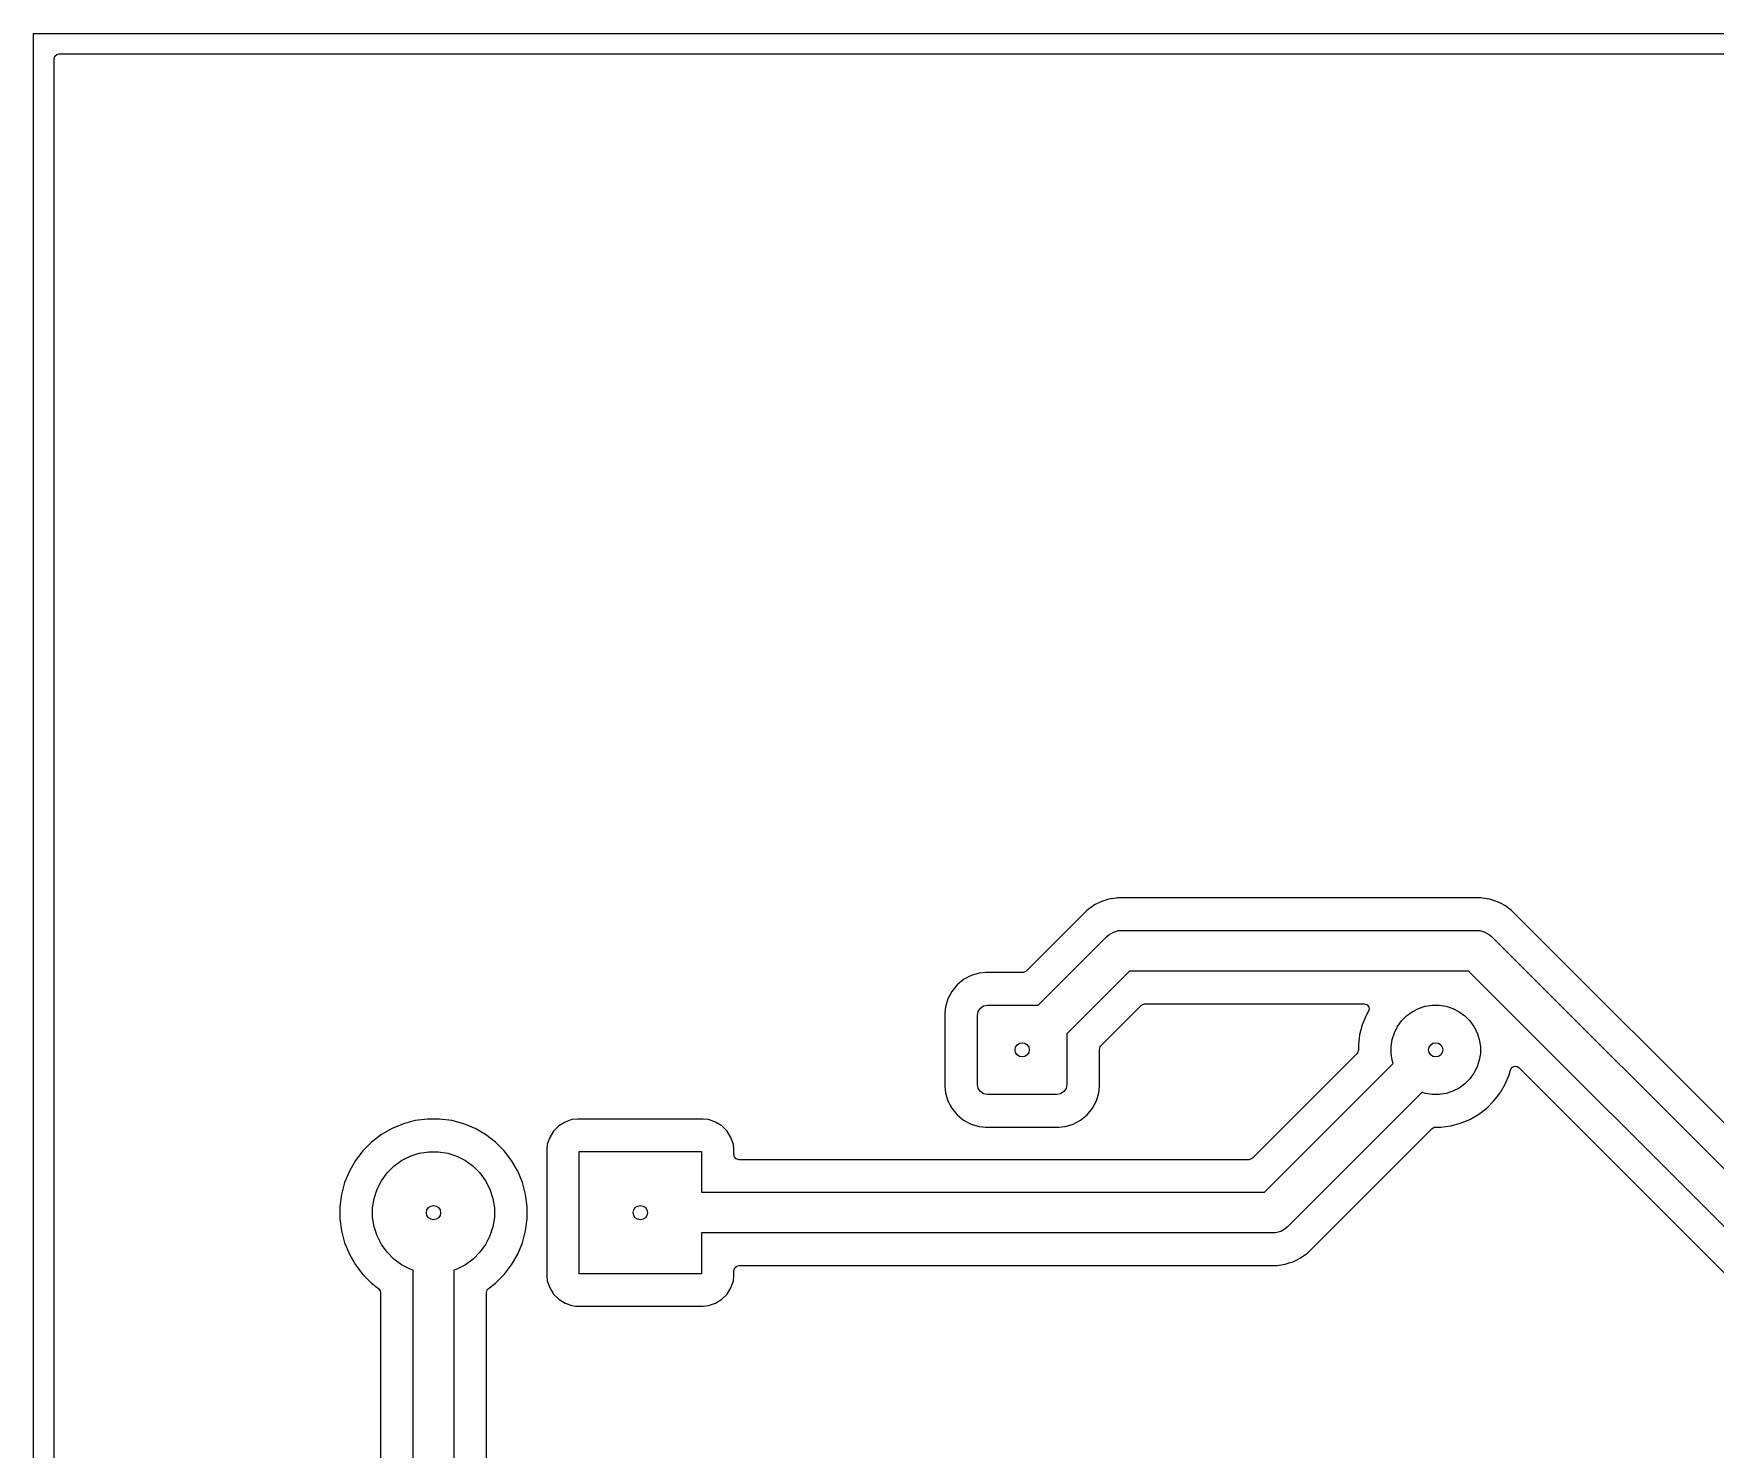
# Model space of a CAD drawing. Extents: x 20 to 124, y -124 to -20.
# Drawn here: x 20 to 61.31, y -54.79 to -20 of the extents above; entities that cross this region are included whole.
import ezdxf

# ---------------------------------------------------------------- set-up
doc = ezdxf.new("R2010")
doc.units = 0
doc.layers.add('BLACK', color=7, linetype='CONTINUOUS')
doc.layers.add('WHITE', color=7, linetype='CONTINUOUS')

msp = doc.modelspace()

# ---------------------------------------------------------------- linework, layer by layer
at = {"layer": 'BLACK', "linetype": 'CONTINUOUS'}
for p, q in [((20.5005, -20.6245), (20.520185, -20.557461)), ((20.5005, -85.810248), (20.5005, -20.6245)), ((20.520185, -20.557461), (20.572989, -20.511706)), ((20.572989, -20.511706), (20.6245, -20.5005)), ((20.6245, -20.5005), (123.3755, -20.5005)), ((46.412565, -41.268322), (46.217876, -41.331581)), ((46.590429, -41.240151), (46.412565, -41.268322)), ((46.614748, -41.2363), (46.590429, -41.240151)), ((55.562052, -41.2363), (46.614748, -41.2363)), ((55.589695, -41.240678), (55.562052, -41.2363)), ((55.764235, -41.268322), (55.589695, -41.240678)), ((55.837703, -41.292194), (55.764235, -41.268322)), ((55.861576, -41.299951), (55.837703, -41.292194)), ((55.912215, -41.316404), (55.861576, -41.299951)), ((45.869882, -41.544832), (44.381532, -43.033181)), ((45.869886, -41.544828), (45.869882, -41.544832)), ((46.02759, -41.430252), (45.869886, -41.544828)), ((46.027591, -41.430252), (46.02759, -41.430251)), ((46.02759, -41.430251), (46.02759, -41.430252)), ((46.035489, -41.424514), (46.027591, -41.430252)), ((46.03549, -41.424513), (46.035489, -41.424514)), ((46.07938, -41.402149), (46.03549, -41.424513)), ((46.217876, -41.331581), (46.07938, -41.402149)), ((55.958923, -41.331581), (55.912215, -41.316404)), ((56.050114, -41.378046), (55.958923, -41.331581)), ((56.141311, -41.424513), (56.050114, -41.378046)), ((56.306919, -41.544834), (56.141311, -41.424513)), ((56.306921, -41.544836), (56.306919, -41.544834)), ((64.301819, -49.539734), (56.306921, -41.544836)), ((46.363546, -42.183247), (46.41271, -42.140131)), ((46.41271, -42.140131), (46.412719, -42.140123)), ((46.412719, -42.140123), (46.525758, -42.07486)), ((46.525758, -42.07486), (46.651837, -42.041077)), ((46.651837, -42.041077), (46.651852, -42.041077)), ((46.651852, -42.041077), (46.7171, -42.0368)), ((46.7171, -42.0368), (55.4597, -42.0368)), ((55.4597, -42.0368), (55.524948, -42.041077)), ((55.524948, -42.041077), (55.524963, -42.041077)), ((55.524963, -42.041077), (55.651042, -42.07486)), ((55.651042, -42.07486), (55.764081, -42.140123)), ((55.764081, -42.140123), (55.764096, -42.140138)), ((55.764096, -42.140138), (55.813253, -42.183247)), ((44.676793, -43.87), (46.363546, -42.183247)), ((55.813253, -42.183247), (64.3895, -50.759493)), ((42.687489, -43.373589), (42.556217, -43.533545)), ((42.847445, -43.242317), (42.687489, -43.373589)), ((43.029942, -43.144769), (42.847445, -43.242317)), ((43.227967, -43.084699), (43.029942, -43.144769)), ((43.382295, -43.0695), (43.227967, -43.084699)), ((44.293851, -43.0695), (43.382295, -43.0695)), ((44.320209, -43.066666), (44.293851, -43.0695)), ((44.381532, -43.033181), (44.320209, -43.066666)), ((46.924207, -43.0368), (45.383899, -44.577107)), ((55.252594, -43.0368), (46.924207, -43.0368)), ((62.985794, -50.77), (55.252594, -43.0368)), ((42.458669, -43.716042), (42.398599, -43.914066)), ((42.556217, -43.533545), (42.458669, -43.716042)), ((42.398599, -43.914066), (42.3834, -44.068394)), ((42.3834, -44.068394), (42.3834, -45.871604)), ((43.1839, -44.119999), (43.20293, -44.024329)), ((43.183901, -45.82), (43.1839, -44.119999)), ((43.20293, -44.024329), (43.257123, -43.943223)), ((43.257123, -43.943223), (43.338229, -43.88903)), ((43.338229, -43.88903), (43.4339, -43.870001)), ((43.4339, -43.870001), (44.676793, -43.87)), ((46.220713, -44.87237), (47.219466, -43.873619)), ((47.219466, -43.873619), (47.280789, -43.840134)), ((47.280789, -43.840134), (47.307147, -43.8373)), ((47.307147, -43.8373), (52.688582, -43.8373)), ((52.73573, -44.127638), (52.640398, -44.357792)), ((52.688582, -43.8373), (52.755621, -43.856985)), ((52.735737, -44.127623), (52.73573, -44.127638)), ((52.795969, -44.0233), (52.735737, -44.127623)), ((52.755621, -43.856985), (52.801376, -43.909789)), ((52.81132, -43.978947), (52.795969, -44.0233)), ((52.801376, -43.909789), (52.81132, -43.978947)), ((53.607453, -44.255607), (53.729507, -44.133553)), ((53.729507, -44.133553), (53.869152, -44.032096)), ((53.869152, -44.032096), (54.022948, -43.953733)), ((54.022948, -43.953733), (54.18711, -43.900393)), ((54.18711, -43.900393), (54.357595, -43.873391)), ((54.357595, -43.873391), (54.530205, -43.873391)), ((54.530205, -43.873391), (54.70069, -43.900393)), ((54.70069, -43.900393), (54.864852, -43.953733)), ((54.864852, -43.953733), (55.018648, -44.032096)), ((55.018648, -44.032096), (55.158293, -44.133553)), ((55.158293, -44.133553), (55.280347, -44.255607)), ((45.383899, -44.577107), (45.3839, -45.820001)), ((52.575917, -44.598438), (52.543401, -44.845424)), ((52.640398, -44.357792), (52.575917, -44.598438)), ((53.374293, -44.71321), (53.427633, -44.549048)), ((53.427633, -44.549048), (53.505996, -44.395252)), ((53.505996, -44.395252), (53.607453, -44.255607)), ((55.280347, -44.255607), (55.381804, -44.395252)), ((55.381804, -44.395252), (55.460167, -44.549048)), ((55.460167, -44.549048), (55.513507, -44.71321)), ((46.184399, -44.960045), (46.204083, -44.893007)), ((46.1844, -45.871609), (46.184399, -44.960045)), ((46.204083, -44.893007), (46.220713, -44.87237)), ((52.5434, -44.979953), (52.523715, -45.046992)), ((52.543401, -44.845424), (52.5434, -44.845441)), ((52.5434, -44.845441), (52.5434, -44.979953)), ((53.347291, -44.883695), (53.374293, -44.71321)), ((53.347291, -45.056305), (53.347291, -44.883695)), ((55.513507, -44.71321), (55.540509, -44.883695)), ((55.540509, -44.883695), (55.540509, -45.056305)), ((52.507081, -45.067634), (49.941534, -47.633181)), ((50.236794, -48.47), (53.400217, -45.306575)), ((52.523715, -45.046992), (52.507081, -45.067634)), ((53.374293, -45.22679), (53.347291, -45.056305)), ((53.400217, -45.306575), (53.374293, -45.22679)), ((55.460167, -45.390952), (55.381804, -45.544748)), ((55.513507, -45.22679), (55.460167, -45.390952)), ((55.540509, -45.056305), (55.513507, -45.22679)), ((56.280259, -45.459582), (56.316621, -45.399926)), ((56.316621, -45.399926), (56.379468, -45.369396)), ((56.379468, -45.369396), (56.448844, -45.37769)), ((56.448844, -45.37769), (56.487713, -45.403998)), ((56.487713, -45.403998), (61.859058, -50.775343)), ((43.20293, -45.915671), (43.183901, -45.82)), ((45.3839, -45.820001), (45.36487, -45.915671)), ((55.158293, -45.806447), (55.018648, -45.907904)), ((55.280347, -45.684393), (55.158293, -45.806447)), ((55.381804, -45.544748), (55.280347, -45.684393)), ((56.027499, -46.028127), (56.152064, -45.812373)), ((56.152064, -45.812373), (56.247402, -45.582207)), ((56.247402, -45.582207), (56.280259, -45.459582)), ((42.3834, -45.871604), (42.398599, -46.025932)), ((42.398599, -46.025932), (42.3986, -46.025935)), ((42.3986, -46.025935), (42.458668, -46.223955)), ((42.458668, -46.223955), (42.553803, -46.401939)), ((43.257123, -45.996777), (43.20293, -45.915671)), ((43.338229, -46.05097), (43.257123, -45.996777)), ((43.433899, -46.07), (43.338229, -46.05097)), ((45.1339, -46.069999), (43.433899, -46.07)), ((45.229571, -46.05097), (45.1339, -46.069999)), ((45.310677, -45.996777), (45.229571, -46.05097)), ((45.36487, -45.915671), (45.310677, -45.996777)), ((46.011585, -46.406451), (46.109132, -46.223955)), ((46.109132, -46.223955), (46.1692, -46.025935)), ((46.1692, -46.025935), (46.1844, -45.871609)), ((54.107324, -46.013682), (50.797453, -49.323553)), ((54.18711, -46.039607), (54.107324, -46.013682)), ((54.357595, -46.066609), (54.18711, -46.039607)), ((54.530205, -46.066609), (54.357595, -46.066609)), ((54.70069, -46.039607), (54.530205, -46.066609)), ((54.864852, -45.986267), (54.70069, -46.039607)), ((55.018648, -45.907904), (54.864852, -45.986267)), ((55.699676, -46.401938), (55.875838, -46.225776)), ((55.875838, -46.225776), (56.027499, -46.028127)), ((29.673106, -46.669501), (29.374133, -46.708861)), ((29.673111, -46.6695), (29.673106, -46.669501)), ((29.673117, -46.6695), (29.673111, -46.6695)), ((29.974683, -46.6695), (29.673117, -46.6695)), ((29.974688, -46.6695), (29.974683, -46.6695)), ((29.974693, -46.669501), (29.974688, -46.6695)), ((30.273666, -46.708861), (29.974693, -46.669501)), ((33.224645, -46.684631), (33.054376, -46.744211)), ((33.22465, -46.68463), (33.224645, -46.684631)), ((33.358939, -46.6695), (33.22465, -46.68463)), ((33.358946, -46.6695), (33.358939, -46.6695)), ((36.448854, -46.6695), (33.358946, -46.6695)), ((36.44886, -46.6695), (36.448854, -46.6695)), ((36.583149, -46.68463), (36.44886, -46.6695)), ((36.583154, -46.684631), (36.583149, -46.68463)), ((36.753423, -46.744211), (36.583154, -46.684631)), ((42.553803, -46.401939), (42.556217, -46.406454)), ((42.556217, -46.406454), (42.687489, -46.56641)), ((42.687489, -46.56641), (42.847445, -46.697682)), ((45.720351, -46.697685), (45.88031, -46.56641)), ((45.88031, -46.56641), (46.011585, -46.406451)), ((55.056107, -46.773502), (55.286273, -46.678164)), ((55.286273, -46.678164), (55.502027, -46.553599)), ((55.502027, -46.553599), (55.699676, -46.401938)), ((28.543068, -47.053099), (28.303821, -47.236679)), ((28.804228, -46.902318), (28.543068, -47.053099)), ((28.804238, -46.902314), (28.804228, -46.902318)), ((29.082839, -46.786913), (28.804238, -46.902314)), ((29.374133, -46.708861), (29.082839, -46.786913)), ((30.56496, -46.786913), (30.273666, -46.708861)), ((30.843561, -46.902314), (30.56496, -46.786913)), ((30.843571, -46.902318), (30.843561, -46.902314)), ((31.104731, -47.053099), (30.843571, -46.902318)), ((31.343978, -47.236679), (31.104731, -47.053099)), ((32.774084, -46.967737), (32.678111, -47.120476)), ((32.901637, -46.840184), (32.774084, -46.967737)), ((33.054376, -46.744211), (32.901637, -46.840184)), ((36.902658, -46.837982), (36.753423, -46.744211)), ((36.906162, -46.840184), (36.902658, -46.837982)), ((37.033716, -46.967738), (36.906162, -46.840184)), ((37.129689, -47.120478), (37.033716, -46.967738)), ((42.847445, -46.697682), (42.847449, -46.697685)), ((42.847449, -46.697685), (43.029945, -46.795232)), ((43.029945, -46.795232), (43.227965, -46.8553)), ((43.227965, -46.8553), (43.227964, -46.8553)), ((43.227964, -46.8553), (43.238868, -46.856373)), ((43.238868, -46.856373), (43.382291, -46.8705)), ((43.382291, -46.8705), (45.185508, -46.870499)), ((45.185508, -46.870499), (45.339835, -46.8553)), ((45.339835, -46.8553), (45.537855, -46.795232)), ((45.537855, -46.795232), (45.720351, -46.697685)), ((51.291119, -49.961966), (54.346266, -46.906819)), ((54.346266, -46.906819), (54.407589, -46.873334)), ((54.407589, -46.873334), (54.433947, -46.8705)), ((54.433947, -46.8705), (54.568458, -46.8705)), ((54.568458, -46.8705), (54.568465, -46.8705)), ((54.568465, -46.8705), (54.815465, -46.837982)), ((54.815465, -46.837982), (55.056107, -46.773502)), ((28.090579, -47.449921), (27.906999, -47.689168)), ((28.090585, -47.449914), (28.090579, -47.449921)), ((28.303814, -47.236685), (28.090585, -47.449914)), ((28.303821, -47.236679), (28.303814, -47.236685)), ((29.473732, -47.511445), (29.706211, -47.474624)), ((29.706211, -47.474624), (29.941589, -47.474624)), ((29.941589, -47.474624), (30.174068, -47.511445)), ((31.343985, -47.236685), (31.343978, -47.236679)), ((31.557214, -47.449914), (31.343985, -47.236685)), ((31.55722, -47.449921), (31.557214, -47.449914)), ((31.7408, -47.689168), (31.55722, -47.449921)), ((32.61853, -47.29075), (32.6034, -47.425039)), ((32.6034, -47.425039), (32.6034, -50.51496)), ((32.618531, -47.290745), (32.61853, -47.29075)), ((32.678111, -47.120476), (32.618531, -47.290745)), ((33.4039, -50.47), (33.4039, -47.47)), ((33.4039, -47.47), (36.4039, -47.47)), ((36.4039, -47.47), (36.4039, -48.47)), ((37.189268, -47.290745), (37.129689, -47.120478)), ((37.189269, -47.29075), (37.189268, -47.290745)), ((37.204399, -47.425039), (37.189269, -47.29075)), ((37.2044, -47.425043), (37.204399, -47.425039)), ((37.2044, -47.5455), (37.2044, -47.425043)), ((27.906999, -47.689168), (27.756218, -47.950328)), ((28.683291, -47.995828), (28.849728, -47.829391)), ((28.849728, -47.829391), (29.040152, -47.69104)), ((29.040152, -47.69104), (29.249875, -47.584181)), ((29.249875, -47.584181), (29.473732, -47.511445)), ((30.174068, -47.511445), (30.397925, -47.584181)), ((30.397925, -47.584181), (30.607648, -47.69104)), ((30.607648, -47.69104), (30.798072, -47.829391)), ((30.798072, -47.829391), (30.964509, -47.995828)), ((31.891581, -47.950328), (31.7408, -47.689168)), ((37.215606, -47.597011), (37.2044, -47.5455)), ((37.261361, -47.649815), (37.215606, -47.597011)), ((37.3284, -47.6695), (37.261361, -47.649815)), ((49.853853, -47.6695), (37.3284, -47.6695)), ((49.880211, -47.666666), (49.853853, -47.6695)), ((49.941534, -47.633181), (49.880211, -47.666666)), ((27.640813, -48.228939), (27.562761, -48.520233)), ((27.756214, -47.950338), (27.640813, -48.228939)), ((27.756218, -47.950328), (27.756214, -47.950338)), ((28.438081, -48.395975), (28.54494, -48.186252)), ((28.54494, -48.186252), (28.683291, -47.995828)), ((30.964509, -47.995828), (31.10286, -48.186252)), ((31.10286, -48.186252), (31.209719, -48.395975)), ((31.891585, -47.950338), (31.891581, -47.950328)), ((32.006092, -48.226782), (31.891585, -47.950338)), ((32.006987, -48.228942), (32.006092, -48.226782)), ((32.085038, -48.520232), (32.006987, -48.228942)), ((27.562761, -48.520233), (27.523401, -48.819206)), ((28.328524, -48.852311), (28.365345, -48.619832)), ((28.365345, -48.619832), (28.438081, -48.395975)), ((31.209719, -48.395975), (31.282455, -48.619832)), ((31.282455, -48.619832), (31.319276, -48.852311)), ((32.1244, -48.819217), (32.085038, -48.520232)), ((36.4039, -48.47), (50.236794, -48.47)), ((27.523401, -48.819206), (27.5234, -48.819223)), ((27.5234, -48.819223), (27.5234, -49.120776)), ((27.5234, -49.120776), (27.523401, -49.120793)), ((27.523401, -49.120793), (27.562761, -49.419766)), ((28.328524, -49.087689), (28.328524, -48.852311)), ((28.365345, -49.320168), (28.328524, -49.087689)), ((31.319276, -49.087689), (31.282455, -49.320168)), ((31.319276, -48.852311), (31.319276, -49.087689)), ((32.085038, -49.419768), (32.1244, -49.120783)), ((32.1244, -49.120783), (32.1244, -48.819217)), ((27.562761, -49.419766), (27.640813, -49.71106)), ((28.438081, -49.544025), (28.365345, -49.320168)), ((28.54494, -49.753748), (28.438081, -49.544025)), ((31.209719, -49.544025), (31.10286, -49.753748)), ((31.282455, -49.320168), (31.209719, -49.544025)), ((32.006987, -49.711058), (32.085038, -49.419768)), ((50.4439, -49.47), (36.4039, -49.47)), ((36.4039, -49.47), (36.4039, -50.47)), ((50.509148, -49.465723), (50.4439, -49.47)), ((50.509163, -49.465723), (50.509148, -49.465723)), ((50.635242, -49.43194), (50.509163, -49.465723)), ((50.748281, -49.366677), (50.635242, -49.43194)), ((50.748296, -49.366661), (50.748281, -49.366677)), ((50.797453, -49.323553), (50.748296, -49.366661)), ((27.640813, -49.71106), (27.756214, -49.989661)), ((27.756214, -49.989661), (27.756218, -49.989671)), ((27.756218, -49.989671), (27.906999, -50.250831)), ((28.683291, -49.944172), (28.54494, -49.753748)), ((28.849728, -50.110609), (28.683291, -49.944172)), ((30.964509, -49.944172), (30.798072, -50.110609)), ((31.10286, -49.753748), (30.964509, -49.944172)), ((31.7408, -50.250832), (31.891583, -49.989668)), ((31.891583, -49.989668), (32.006987, -49.711058)), ((51.125511, -50.082287), (51.291119, -49.961966)), ((27.906999, -50.250831), (28.090579, -50.490078)), ((29.040152, -50.24896), (28.849728, -50.110609)), ((29.249875, -50.355819), (29.040152, -50.24896)), ((29.3239, -50.379871), (29.249875, -50.355819)), ((29.3239, -62.0922), (29.3239, -50.379871)), ((30.397925, -50.355819), (30.3239, -50.379871)), ((30.3239, -50.379871), (30.3239, -61.885093)), ((30.607648, -50.24896), (30.397925, -50.355819)), ((30.798072, -50.110609), (30.607648, -50.24896)), ((31.557219, -50.49008), (31.7408, -50.250832)), ((37.2044, -50.3945), (37.224085, -50.327461)), ((37.2044, -50.514954), (37.2044, -50.3945)), ((37.224085, -50.327461), (37.276889, -50.281706)), ((37.276889, -50.281706), (37.3284, -50.2705)), ((37.3284, -50.2705), (50.546251, -50.2705)), ((50.546251, -50.2705), (50.546252, -50.2705)), ((50.546252, -50.2705), (50.748435, -50.238477)), ((50.748435, -50.238477), (50.872631, -50.198123)), ((50.872631, -50.198123), (50.943119, -50.17522)), ((50.943119, -50.17522), (51.034314, -50.128753)), ((51.034314, -50.128753), (51.125511, -50.082287)), ((28.090579, -50.490078), (28.090585, -50.490085)), ((28.090585, -50.490085), (28.303814, -50.703314)), ((28.303814, -50.703314), (28.303821, -50.70332)), ((28.303821, -50.70332), (28.474886, -50.834582)), ((31.19607, -50.816814), (31.34398, -50.703319)), ((31.34398, -50.703319), (31.557219, -50.49008)), ((32.6034, -50.51496), (32.61853, -50.649249)), ((32.61853, -50.649249), (32.618531, -50.649254)), ((32.618531, -50.649254), (32.678111, -50.819523)), ((36.4039, -50.47), (33.4039, -50.47)), ((37.129689, -50.819522), (37.189268, -50.649255)), ((37.189268, -50.649255), (37.2044, -50.514954)), ((28.474886, -50.834582), (28.516089, -50.89101)), ((28.516089, -50.89101), (28.5234, -50.932958)), ((28.5234, -50.932958), (28.5234, -62.194551)), ((31.1244, -50.932958), (31.144085, -50.865919)), ((31.1244, -61.502153), (31.1244, -50.932958)), ((31.144085, -50.865919), (31.172914, -50.834582)), ((31.172914, -50.834582), (31.19607, -50.816814)), ((32.678111, -50.819523), (32.763112, -50.9548)), ((32.763112, -50.9548), (32.774084, -50.972262)), ((32.774084, -50.972262), (32.901638, -51.099816)), ((32.901638, -51.099816), (33.054378, -51.195789)), ((33.054378, -51.195789), (33.224645, -51.255368)), ((36.583155, -51.255368), (36.753422, -51.195789)), ((36.753422, -51.195789), (36.906162, -51.099816)), ((36.906162, -51.099816), (37.033716, -50.972262)), ((37.033716, -50.972262), (37.129689, -50.819522)), ((33.224645, -51.255368), (33.22465, -51.255369)), ((33.22465, -51.255369), (33.315146, -51.265565)), ((33.315146, -51.265565), (33.35894, -51.270499)), ((33.35894, -51.270499), (33.358943, -51.2705)), ((33.358943, -51.2705), (33.358946, -51.2705)), ((33.358946, -51.2705), (36.448857, -51.2705)), ((36.448857, -51.2705), (36.448858, -51.270499)), ((36.448858, -51.270499), (36.516004, -51.262934)), ((36.516004, -51.262934), (36.583149, -51.255369)), ((36.583149, -51.255369), (36.583152, -51.255368)), ((36.583152, -51.255368), (36.583155, -51.255368))]:
    msp.add_line(p, q, dxfattribs=at)
at = {"layer": 'BLACK'}
for centre in [(44.2839, -44.97), (54.4439, -44.97), (29.8239, -48.97), (34.9039, -48.97)]:
    msp.add_circle(centre, 0.175, dxfattribs=at)
at = {"layer": 'WHITE', "linetype": 'CONTINUOUS'}
for p, q in [((20, -20), (124, -20)), ((20, -124), (20, -20))]:
    msp.add_line(p, q, dxfattribs=at)
at = {"layer": 'WHITE'}
for centre in [(44.2839, -44.97), (54.4439, -44.97), (29.8239, -48.97), (34.9039, -48.97)]:
    msp.add_circle(centre, 0.175, dxfattribs=at)

doc.saveas('drawing.dxf')
